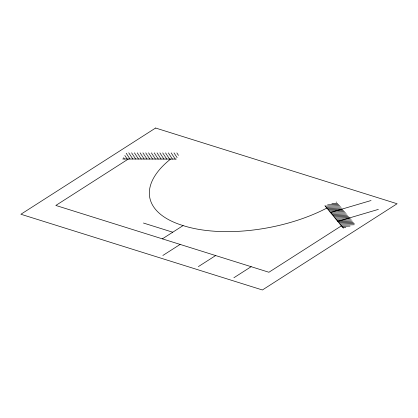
<?xml version="1.0" encoding="UTF-8"?>
<svg xmlns="http://www.w3.org/2000/svg" width="418" height="418" viewBox="0 0 418 418"><rect width="100%" height="100%" fill="white"/><g stroke="black" fill="none" stroke-linecap="round" stroke-linejoin="round"><path stroke-width="0.63" d="M128.363 159.012L55.829 205.447L268.915 272.254L341.449 225.824M162.372 238.85L183.094 225.584A110.483 51.189 -10.9 0 0 326.85 208.07M162.863 255.471L180.132 244.42M198.378 266.611L215.646 255.555M233.892 277.745L251.161 266.689M330.502 212.506L371.053 200.52M337.796 221.383L378.353 209.392M336.124 202.145L336.699 202.129M331.882 203.488L337.681 203.315M327.634 204.83L338.658 204.506M325.246 206.116L339.635 205.693M326.223 207.307L340.613 206.884M327.205 208.498L341.59 208.075M328.182 209.684L342.567 209.261M329.159 210.876L343.544 210.453M330.136 212.062L344.521 211.639M331.113 213.253L345.503 212.83M332.091 214.444L346.48 214.021M333.068 215.631L347.457 215.207M334.045 216.822L348.434 216.399M335.027 218.008L349.411 217.585M336.004 219.199L350.388 218.776M336.981 220.391L351.366 219.967M337.958 221.577L352.348 221.153M338.935 222.768L353.325 222.345M339.912 223.954L354.302 223.531M340.889 225.145L354.292 224.753M341.867 226.337L350.044 226.096M342.849 227.523L345.801 227.439M122.714 159.002L176.234 159.08M143.437 223.029L172.733 232.215M324.901 205.698L343.397 228.197M176.845 152.889L178.476 155.386M174.019 152.883L177.112 157.633M171.187 152.878L175.231 159.08M168.36 152.878L172.399 159.075M165.533 152.873L169.572 159.075M162.701 152.868L166.745 159.07M159.875 152.863L163.913 159.065M157.048 152.857L161.087 159.059M154.216 152.852L158.255 159.054M151.389 152.852L155.428 159.049M148.557 152.847L152.601 159.049M145.73 152.842L149.769 159.044M142.904 152.836L146.943 159.039M140.072 152.831L144.116 159.033M137.245 152.831L141.284 159.028M134.418 152.826L138.457 159.028M131.586 152.821L135.625 159.023M128.76 152.816L132.799 159.018M126.21 153.239L129.972 159.012M124.846 155.486L127.14 159.007M123.482 157.732L124.313 159.002M183.094 225.584A110.483 51.189 -10.9 0 1 170.586 159.075M155.6 128.023L20.9 214.256L262.399 289.977L397.1 203.744L155.6 128.023"/></g></svg>
